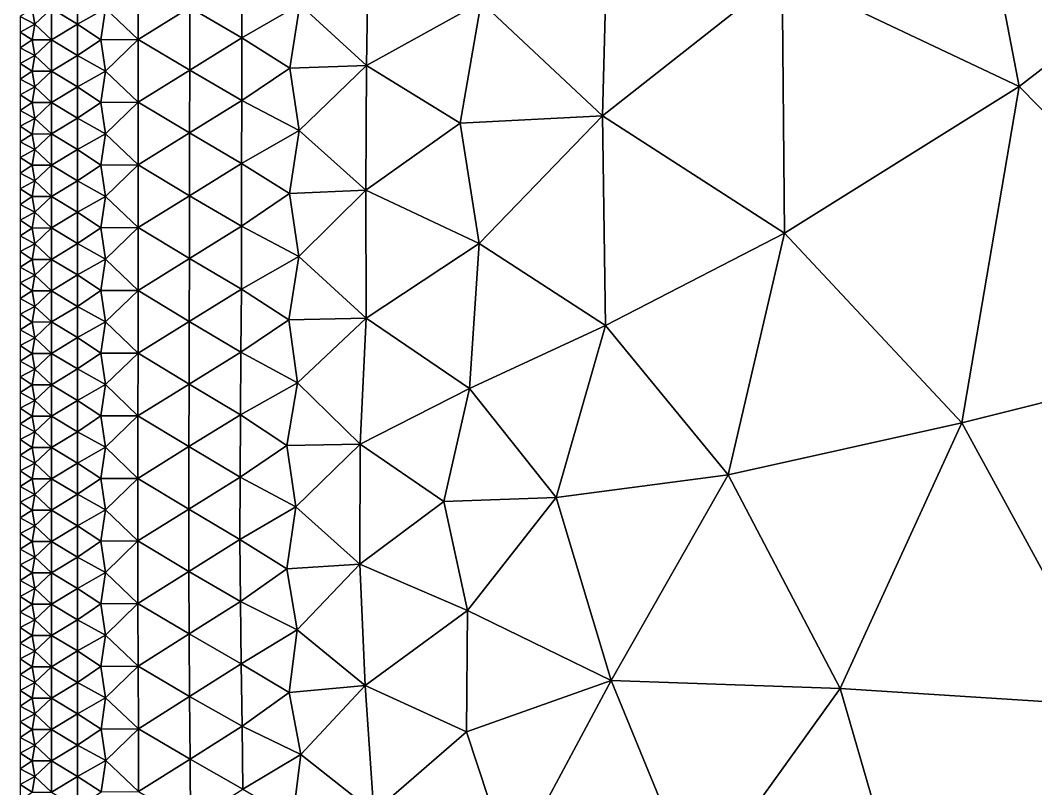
# Model space of a CAD drawing. Header units: metres. Extents: x 0 to 72, y -280 to 0.
# Drawn here: x 0.02 to 13, y -178.17 to -168.36 of the extents above; entities that cross this region are included whole.
import ezdxf

# ---------------------------------------------------------------- set-up
doc = ezdxf.new("R2010")
doc.units = ezdxf.units.M

msp = doc.modelspace()

# ---------------------------------------------------------------- linework, layer by layer
at = {"layer": 'layer', "color": 0}
for points in [[(12.7842, -169.205), (11.8828, -164.506), (9.75812, -167.771)], [(12.7842, -169.205), (17.14, -165.841), (11.8828, -164.506)], [(16.0337, -172.505), (17.14, -165.841), (12.7842, -169.205)], [(7.46127, -169.58), (7.5271, -166.981), (5.90866, -168.129)], [(7.46127, -169.58), (9.75812, -167.771), (7.5271, -166.981)], [(4.47121, -167.309), (3.59202, -168.159), (4.44628, -168.936)], [(4.47121, -167.309), (4.44628, -168.936), (5.90866, -168.129)], [(2.85336, -167.781), (2.18579, -168.196), (2.85198, -168.584)], [(2.85336, -167.781), (2.85198, -168.584), (3.59202, -168.159)], [(9.78601, -171.08), (9.75812, -167.771), (7.46127, -169.58)], [(9.78601, -171.08), (12.7842, -169.205), (9.75812, -167.771)], [(1.52767, -167.804), (1.11064, -168.207), (1.52747, -168.605)], [(1.52767, -167.804), (1.52747, -168.605), (2.18579, -168.196)], [(0.751054, -168.009), (0.418027, -168.21), (0.75103, -168.409)], [(0.751054, -168.009), (0.75103, -168.409), (1.11064, -168.207)], [(3.59202, -168.159), (2.85198, -168.584), (3.46411, -168.969)], [(3.59202, -168.159), (3.46411, -168.969), (4.44628, -168.936)], [(5.90866, -168.129), (4.44628, -168.936), (5.64075, -169.675)], [(5.90866, -168.129), (5.64075, -169.675), (7.46127, -169.58)], [(0.173541, -168.21), (0.02, -168.311), (0.204048, -168.411)], [(0.173541, -168.21), (0.204048, -168.411), (0.418027, -168.21)], [(0.418027, -168.21), (0.204048, -168.411), (0.418015, -168.61)], [(0.418027, -168.21), (0.418015, -168.61), (0.75103, -168.409)], [(1.11064, -168.207), (0.75103, -168.409), (1.05097, -168.608)], [(1.11064, -168.207), (1.05097, -168.608), (1.52747, -168.605)], [(2.18579, -168.196), (1.52747, -168.605), (2.18498, -168.997)], [(2.18579, -168.196), (2.18498, -168.997), (2.85198, -168.584)], [(0.02, -168.311), (0.02, -168.511), (0.204048, -168.411)], [(0.204048, -168.411), (0.02, -168.511), (0.173537, -168.611)], [(0.204048, -168.411), (0.173537, -168.611), (0.418015, -168.61)], [(0.75103, -168.409), (0.418015, -168.61), (0.750995, -168.81)], [(0.75103, -168.409), (0.750995, -168.81), (1.05097, -168.608)], [(0.02, -168.511), (0.02, -168.711), (0.173537, -168.611)], [(0.173537, -168.611), (0.02, -168.711), (0.204042, -168.811)], [(0.173537, -168.611), (0.204042, -168.811), (0.418015, -168.61)], [(0.418015, -168.61), (0.204042, -168.811), (0.418, -169.011)], [(0.418015, -168.61), (0.418, -169.011), (0.750995, -168.81)], [(1.05097, -168.608), (0.750995, -168.81), (1.1105, -169.008)], [(1.05097, -168.608), (1.1105, -169.008), (1.52747, -168.605)], [(1.52747, -168.605), (1.1105, -169.008), (1.52711, -169.406)], [(1.52747, -168.605), (1.52711, -169.406), (2.18498, -168.997)], [(2.85198, -168.584), (2.18498, -168.997), (2.84991, -169.386)], [(2.85198, -168.584), (2.84991, -169.386), (3.46411, -168.969)], [(0.02, -168.711), (0.02, -168.911), (0.204042, -168.811)], [(0.204042, -168.811), (0.02, -168.911), (0.173532, -169.011)], [(0.204042, -168.811), (0.173532, -169.011), (0.418, -169.011)], [(0.750995, -168.81), (0.418, -169.011), (0.750958, -169.21)], [(0.750995, -168.81), (0.750958, -169.21), (1.1105, -169.008)], [(0.02, -168.911), (0.02, -169.111), (0.173532, -169.011)], [(3.46411, -168.969), (3.58364, -169.766), (4.44628, -168.936)], [(4.44628, -168.936), (3.58364, -169.766), (4.43753, -170.53)], [(4.44628, -168.936), (4.43753, -170.53), (5.64075, -169.675)], [(0.173532, -169.011), (0.02, -169.111), (0.204036, -169.211)], [(0.173532, -169.011), (0.204036, -169.211), (0.418, -169.011)], [(0.418, -169.011), (0.204036, -169.211), (0.417984, -169.411)], [(0.418, -169.011), (0.417984, -169.411), (0.750958, -169.21)], [(1.1105, -169.008), (0.750958, -169.21), (1.05083, -169.409)], [(1.1105, -169.008), (1.05083, -169.409), (1.52711, -169.406)], [(2.18498, -168.997), (1.52711, -169.406), (2.18406, -169.799)], [(2.18498, -168.997), (2.18406, -169.799), (2.84991, -169.386)], [(3.46411, -168.969), (2.84991, -169.386), (3.58364, -169.766)], [(0.02, -169.111), (0.02, -169.311), (0.204036, -169.211)], [(0.204036, -169.211), (0.02, -169.311), (0.173527, -169.411)], [(0.204036, -169.211), (0.173527, -169.411), (0.417984, -169.411)], [(0.750958, -169.21), (0.417984, -169.411), (0.750916, -169.611)], [(0.750958, -169.21), (0.750916, -169.611), (1.05083, -169.409)], [(12.0521, -173.499), (12.7842, -169.205), (9.78601, -171.08)], [(16.0337, -172.505), (12.7842, -169.205), (12.0521, -173.499)], [(0.02, -169.311), (0.02, -169.512), (0.173527, -169.411)], [(0.173527, -169.411), (0.02, -169.512), (0.204029, -169.612)], [(0.173527, -169.411), (0.204029, -169.612), (0.417984, -169.411)], [(0.417984, -169.411), (0.204029, -169.612), (0.417969, -169.811)], [(0.417984, -169.411), (0.417969, -169.811), (0.750916, -169.611)], [(1.05083, -169.409), (0.750916, -169.611), (1.11032, -169.809)], [(1.05083, -169.409), (1.11032, -169.809), (1.52711, -169.406)], [(1.52711, -169.406), (1.11032, -169.809), (1.52672, -170.207)], [(1.52711, -169.406), (1.52672, -170.207), (2.18406, -169.799)], [(2.84991, -169.386), (2.18406, -169.799), (2.84845, -170.188)], [(2.84991, -169.386), (2.84845, -170.188), (3.58364, -169.766)], [(0.02, -169.512), (0.02, -169.712), (0.204029, -169.612)], [(5.64075, -169.675), (5.88302, -171.212), (7.46127, -169.58)], [(7.49825, -172.259), (7.46127, -169.58), (5.88302, -171.212)], [(7.49825, -172.259), (9.78601, -171.08), (7.46127, -169.58)], [(0.204029, -169.612), (0.02, -169.712), (0.173522, -169.812)], [(0.02, -169.712), (0.02, -169.912), (0.173522, -169.812)], [(0.204029, -169.612), (0.173522, -169.812), (0.417969, -169.811)], [(0.750916, -169.611), (0.417969, -169.811), (0.750878, -170.011)], [(0.750916, -169.611), (0.750878, -170.011), (1.11032, -169.809)], [(5.64075, -169.675), (4.43753, -170.53), (5.88302, -171.212)], [(0.173522, -169.812), (0.02, -169.912), (0.204023, -170.012)], [(0.173522, -169.812), (0.204023, -170.012), (0.417969, -169.811)], [(0.417969, -169.811), (0.204023, -170.012), (0.417952, -170.212)], [(0.417969, -169.811), (0.417952, -170.212), (0.750878, -170.011)], [(1.11032, -169.809), (0.750878, -170.011), (1.05068, -170.21)], [(1.11032, -169.809), (1.05068, -170.21), (1.52672, -170.207)], [(2.18406, -169.799), (1.52672, -170.207), (2.18325, -170.601)], [(2.18406, -169.799), (2.18325, -170.601), (2.84845, -170.188)], [(3.58364, -169.766), (2.84845, -170.188), (3.45934, -170.573)], [(3.58364, -169.766), (3.45934, -170.573), (4.43753, -170.53)], [(0.02, -169.912), (0.02, -170.112), (0.204023, -170.012)], [(0.204023, -170.012), (0.02, -170.112), (0.173517, -170.212)], [(0.02, -170.112), (0.02, -170.312), (0.173517, -170.212)], [(0.204023, -170.012), (0.173517, -170.212), (0.417952, -170.212)], [(0.750878, -170.011), (0.417952, -170.212), (0.750831, -170.411)], [(0.750878, -170.011), (0.750831, -170.411), (1.05068, -170.21)], [(0.173517, -170.212), (0.02, -170.312), (0.204015, -170.412)], [(0.173517, -170.212), (0.204015, -170.412), (0.417952, -170.212)], [(0.417952, -170.212), (0.204015, -170.412), (0.417933, -170.612)], [(0.417952, -170.212), (0.417933, -170.612), (0.750831, -170.411)], [(1.05068, -170.21), (0.750831, -170.411), (1.11013, -170.61)], [(1.05068, -170.21), (1.11013, -170.61), (1.52672, -170.207)], [(1.52672, -170.207), (1.11013, -170.61), (1.52626, -171.008)], [(1.52672, -170.207), (1.52626, -171.008), (2.18325, -170.601)], [(2.84845, -170.188), (2.18325, -170.601), (2.8472, -170.991)], [(2.84845, -170.188), (2.8472, -170.991), (3.45934, -170.573)], [(0.02, -170.312), (0.02, -170.512), (0.204015, -170.412)], [(0.204015, -170.412), (0.02, -170.512), (0.173511, -170.612)], [(0.02, -170.512), (0.02, -170.713), (0.173511, -170.612)], [(0.204015, -170.412), (0.173511, -170.612), (0.417933, -170.612)], [(0.750831, -170.411), (0.417933, -170.612), (0.750782, -170.812)], [(0.750831, -170.411), (0.750782, -170.812), (1.11013, -170.61)], [(0.173511, -170.612), (0.02, -170.713), (0.204007, -170.812)], [(0.173511, -170.612), (0.204007, -170.812), (0.417933, -170.612)], [(0.417933, -170.612), (0.204007, -170.812), (0.417909, -171.012)], [(0.417933, -170.612), (0.417909, -171.012), (0.750782, -170.812)], [(1.11013, -170.61), (0.750782, -170.812), (1.05049, -171.011)], [(1.11013, -170.61), (1.05049, -171.011), (1.52626, -171.008)], [(2.18325, -170.601), (1.52626, -171.008), (2.18213, -171.403)], [(2.18325, -170.601), (2.18213, -171.403), (2.8472, -170.991)], [(3.45934, -170.573), (2.8472, -170.991), (3.58038, -171.376)], [(3.45934, -170.573), (3.58038, -171.376), (4.43753, -170.53)], [(4.43753, -170.53), (3.58038, -171.376), (4.43952, -172.164)], [(4.43753, -170.53), (4.43952, -172.164), (5.88302, -171.212)], [(0.02, -170.713), (0.02, -170.913), (0.204007, -170.812)], [(0.204007, -170.812), (0.02, -170.913), (0.173503, -171.013)], [(0.204007, -170.812), (0.173503, -171.013), (0.417909, -171.012)], [(0.750782, -170.812), (0.417909, -171.012), (0.750713, -171.212)], [(0.750782, -170.812), (0.750713, -171.212), (1.05049, -171.011)], [(0.02, -170.913), (0.02, -171.113), (0.173503, -171.013)], [(0.173503, -171.013), (0.02, -171.113), (0.203995, -171.213)], [(0.173503, -171.013), (0.203995, -171.213), (0.417909, -171.012)], [(0.417909, -171.012), (0.203995, -171.213), (0.417878, -171.413)], [(0.417909, -171.012), (0.417878, -171.413), (0.750713, -171.212)], [(1.05049, -171.011), (0.750713, -171.212), (1.10984, -171.411)], [(1.05049, -171.011), (1.10984, -171.411), (1.52626, -171.008)], [(1.52626, -171.008), (1.10984, -171.411), (1.52553, -171.809)], [(1.52626, -171.008), (1.52553, -171.809), (2.18213, -171.403)], [(2.8472, -170.991), (2.18213, -171.403), (2.84495, -171.795)], [(2.8472, -170.991), (2.84495, -171.795), (3.58038, -171.376)], [(0.02, -171.113), (0.02, -171.313), (0.203995, -171.213)], [(9.06718, -174.164), (9.78601, -171.08), (7.49825, -172.259)], [(12.0521, -173.499), (9.78601, -171.08), (9.06718, -174.164)], [(0.203995, -171.213), (0.02, -171.313), (0.173493, -171.413)], [(0.203995, -171.213), (0.173493, -171.413), (0.417878, -171.413)], [(0.750713, -171.212), (0.417878, -171.413), (0.750632, -171.612)], [(0.750713, -171.212), (0.750632, -171.612), (1.10984, -171.411)], [(5.88302, -171.212), (4.43952, -172.164), (5.75974, -173.063)], [(5.88302, -171.212), (5.75974, -173.063), (7.49825, -172.259)], [(0.02, -171.313), (0.02, -171.513), (0.173493, -171.413)], [(0.173493, -171.413), (0.02, -171.513), (0.203981, -171.613)], [(0.173493, -171.413), (0.203981, -171.613), (0.417878, -171.413)], [(0.417878, -171.413), (0.203981, -171.613), (0.417839, -171.813)], [(0.417878, -171.413), (0.417839, -171.813), (0.750632, -171.612)], [(1.10984, -171.411), (0.750632, -171.612), (1.05019, -171.812)], [(1.10984, -171.411), (1.05019, -171.812), (1.52553, -171.809)], [(2.18213, -171.403), (1.52553, -171.809), (2.18006, -172.205)], [(2.18213, -171.403), (2.18006, -172.205), (2.84495, -171.795)], [(3.58038, -171.376), (2.84495, -171.795), (3.45388, -172.187)], [(3.58038, -171.376), (3.45388, -172.187), (4.43952, -172.164)], [(0.02, -171.513), (0.02, -171.713), (0.203981, -171.613)], [(0.203981, -171.613), (0.02, -171.713), (0.173481, -171.813)], [(0.203981, -171.613), (0.173481, -171.813), (0.417839, -171.813)], [(0.750632, -171.612), (0.417839, -171.813), (0.750523, -172.013)], [(0.750632, -171.612), (0.750523, -172.013), (1.05019, -171.812)], [(0.02, -171.713), (0.02, -171.914), (0.173481, -171.813)], [(1.05019, -171.812), (1.10939, -172.212), (1.52553, -171.809)], [(1.52553, -171.809), (1.10939, -172.212), (1.52443, -172.61)], [(1.52553, -171.809), (1.52443, -172.61), (2.18006, -172.205)], [(2.84495, -171.795), (2.18006, -172.205), (2.83963, -172.599)], [(2.84495, -171.795), (2.83963, -172.599), (3.45388, -172.187)], [(0.173481, -171.813), (0.02, -171.914), (0.203963, -172.013)], [(0.02, -171.914), (0.02, -172.114), (0.203963, -172.013)], [(0.173481, -171.813), (0.203963, -172.013), (0.417839, -171.813)], [(0.417839, -171.813), (0.203963, -172.013), (0.417794, -172.213)], [(0.417839, -171.813), (0.417794, -172.213), (0.750523, -172.013)], [(1.05019, -171.812), (0.750523, -172.013), (1.10939, -172.212)], [(0.203963, -172.013), (0.02, -172.114), (0.173466, -172.214)], [(0.203963, -172.013), (0.173466, -172.214), (0.417794, -172.213)], [(0.750523, -172.013), (0.417794, -172.213), (0.750409, -172.413)], [(0.750523, -172.013), (0.750409, -172.413), (1.10939, -172.212)], [(0.02, -172.114), (0.02, -172.314), (0.173466, -172.214)], [(3.45388, -172.187), (2.83963, -172.599), (3.56058, -172.988)], [(3.45388, -172.187), (3.56058, -172.988), (4.43952, -172.164)], [(4.43952, -172.164), (3.56058, -172.988), (4.36555, -173.774)], [(4.43952, -172.164), (4.36555, -173.774), (5.75974, -173.063)], [(0.173466, -172.214), (0.02, -172.314), (0.203944, -172.414)], [(0.02, -172.314), (0.02, -172.514), (0.203944, -172.414)], [(0.173466, -172.214), (0.203944, -172.414), (0.417794, -172.213)], [(0.417794, -172.213), (0.203944, -172.414), (0.417744, -172.614)], [(0.417794, -172.213), (0.417744, -172.614), (0.750409, -172.413)], [(1.10939, -172.212), (0.750409, -172.413), (1.04974, -172.613)], [(1.10939, -172.212), (1.04974, -172.613), (1.52443, -172.61)], [(2.18006, -172.205), (1.52443, -172.61), (2.17705, -173.006)], [(2.18006, -172.205), (2.17705, -173.006), (2.83963, -172.599)], [(6.86918, -174.453), (7.49825, -172.259), (5.75974, -173.063)], [(9.06718, -174.164), (7.49825, -172.259), (6.86918, -174.453)], [(0.203944, -172.414), (0.02, -172.514), (0.173451, -172.614)], [(0.203944, -172.414), (0.173451, -172.614), (0.417744, -172.614)], [(0.750409, -172.413), (0.417744, -172.614), (0.750277, -172.813)], [(0.750409, -172.413), (0.750277, -172.813), (1.04974, -172.613)], [(0.02, -172.514), (0.02, -172.714), (0.173451, -172.614)], [(14.0295, -177.121), (16.0337, -172.505), (12.0521, -173.499)], [(0.173451, -172.614), (0.02, -172.714), (0.203923, -172.814)], [(0.02, -172.714), (0.02, -172.914), (0.203923, -172.814)], [(0.173451, -172.614), (0.203923, -172.814), (0.417744, -172.614)], [(0.417744, -172.614), (0.203923, -172.814), (0.417696, -173.014)], [(0.417744, -172.614), (0.417696, -173.014), (0.750277, -172.813)], [(1.04974, -172.613), (0.750277, -172.813), (1.10883, -173.013)], [(1.04974, -172.613), (1.10883, -173.013), (1.52443, -172.61)], [(1.52443, -172.61), (1.10883, -173.013), (1.52325, -173.411)], [(1.52443, -172.61), (1.52325, -173.411), (2.17705, -173.006)], [(2.83963, -172.599), (2.17705, -173.006), (2.83285, -173.399)], [(2.83963, -172.599), (2.83285, -173.399), (3.56058, -172.988)], [(0.203923, -172.814), (0.02, -172.914), (0.173435, -173.014)], [(0.203923, -172.814), (0.173435, -173.014), (0.417696, -173.014)], [(0.750277, -172.813), (0.417696, -173.014), (0.750162, -173.214)], [(0.750277, -172.813), (0.750162, -173.214), (1.10883, -173.013)], [(0.02, -172.914), (0.02, -173.114), (0.173435, -173.014)], [(0.173435, -173.014), (0.02, -173.114), (0.203905, -173.214)], [(0.173435, -173.014), (0.203905, -173.214), (0.417696, -173.014)], [(0.417696, -173.014), (0.203905, -173.214), (0.417653, -173.414)], [(0.417696, -173.014), (0.417653, -173.414), (0.750162, -173.214)], [(1.10883, -173.013), (0.750162, -173.214), (1.04929, -173.413)], [(1.10883, -173.013), (1.04929, -173.413), (1.52325, -173.411)], [(2.17705, -173.006), (1.52325, -173.411), (2.17427, -173.805)], [(2.17705, -173.006), (2.17427, -173.805), (2.83285, -173.399)], [(3.56058, -172.988), (2.83285, -173.399), (3.42722, -173.79)], [(3.56058, -172.988), (3.42722, -173.79), (4.36555, -173.774)], [(5.75974, -173.063), (4.36555, -173.774), (5.43117, -174.505)], [(5.75974, -173.063), (5.43117, -174.505), (6.86918, -174.453)], [(0.02, -173.114), (0.02, -173.315), (0.203905, -173.214)], [(0.203905, -173.214), (0.02, -173.315), (0.173422, -173.415)], [(0.203905, -173.214), (0.173422, -173.415), (0.417653, -173.414)], [(0.750162, -173.214), (0.417653, -173.414), (0.750059, -173.614)], [(0.750162, -173.214), (0.750059, -173.614), (1.04929, -173.413)], [(0.02, -173.315), (0.02, -173.515), (0.173422, -173.415)], [(0.173422, -173.415), (0.02, -173.515), (0.20389, -173.615)], [(0.173422, -173.415), (0.20389, -173.615), (0.417653, -173.414)], [(0.417653, -173.414), (0.20389, -173.615), (0.417623, -173.815)], [(0.417653, -173.414), (0.417623, -173.815), (0.750059, -173.614)], [(1.04929, -173.413), (0.750059, -173.614), (1.10838, -173.813)], [(1.04929, -173.413), (1.10838, -173.813), (1.52325, -173.411)], [(1.52325, -173.411), (1.10838, -173.813), (1.52252, -174.21)], [(1.52325, -173.411), (1.52252, -174.21), (2.17427, -173.805)], [(2.83285, -173.399), (2.17427, -173.805), (2.82787, -174.196)], [(2.83285, -173.399), (2.82787, -174.196), (3.42722, -173.79)], [(0.02, -173.515), (0.02, -173.715), (0.20389, -173.615)], [(0.20389, -173.615), (0.02, -173.715), (0.173413, -173.815)], [(0.20389, -173.615), (0.173413, -173.815), (0.417623, -173.815)], [(0.750059, -173.614), (0.417623, -173.815), (0.750001, -174.014)], [(0.750059, -173.614), (0.750001, -174.014), (1.10838, -173.813)], [(10.4961, -176.896), (12.0521, -173.499), (9.06718, -174.164)], [(14.0295, -177.121), (12.0521, -173.499), (10.4961, -176.896)], [(0.02, -173.715), (0.02, -173.915), (0.173413, -173.815)], [(0.173413, -173.815), (0.02, -173.915), (0.203882, -174.015)], [(0.173413, -173.815), (0.203882, -174.015), (0.417623, -173.815)], [(0.417623, -173.815), (0.203882, -174.015), (0.417611, -174.215)], [(0.417623, -173.815), (0.417611, -174.215), (0.750001, -174.014)], [(1.10838, -173.813), (0.750001, -174.014), (1.04904, -174.213)], [(1.10838, -173.813), (1.04904, -174.213), (1.52252, -174.21)], [(2.17427, -173.805), (1.52252, -174.21), (2.17318, -174.603)], [(2.17427, -173.805), (2.17318, -174.603), (2.82787, -174.196)], [(3.42722, -173.79), (2.82787, -174.196), (3.54011, -174.573)], [(3.42722, -173.79), (3.54011, -174.573), (4.36555, -173.774)], [(4.36555, -173.774), (3.54011, -174.573), (4.35989, -175.308)], [(4.36555, -173.774), (4.35989, -175.308), (5.43117, -174.505)], [(0.02, -173.915), (0.02, -174.115), (0.203882, -174.015)], [(0.203882, -174.015), (0.02, -174.115), (0.17341, -174.215)], [(0.203882, -174.015), (0.17341, -174.215), (0.417611, -174.215)], [(0.750001, -174.014), (0.417611, -174.215), (0.749983, -174.414)], [(0.750001, -174.014), (0.749983, -174.414), (1.04904, -174.213)], [(0.02, -174.115), (0.02, -174.315), (0.17341, -174.215)], [(0.17341, -174.215), (0.02, -174.315), (0.203881, -174.415)], [(0.17341, -174.215), (0.203881, -174.415), (0.417611, -174.215)], [(0.417611, -174.215), (0.203881, -174.415), (0.417618, -174.615)], [(0.417611, -174.215), (0.417618, -174.615), (0.749983, -174.414)], [(1.04904, -174.213), (0.749983, -174.414), (1.10827, -174.613)], [(1.04904, -174.213), (1.10827, -174.613), (1.52252, -174.21)], [(1.52252, -174.21), (1.10827, -174.613), (1.52269, -175.01)], [(1.52252, -174.21), (1.52269, -175.01), (2.17318, -174.603)], [(2.82787, -174.196), (2.17318, -174.603), (2.82759, -174.989)], [(2.82787, -174.196), (2.82759, -174.989), (3.54011, -174.573)], [(7.57035, -176.791), (9.06718, -174.164), (6.86918, -174.453)], [(10.4961, -176.896), (9.06718, -174.164), (7.57035, -176.791)], [(0.02, -174.315), (0.02, -174.516), (0.203881, -174.415)], [(0.203881, -174.415), (0.02, -174.516), (0.173413, -174.616)], [(0.02, -174.516), (0.02, -174.716), (0.173413, -174.616)], [(0.203881, -174.415), (0.173413, -174.616), (0.417618, -174.615)], [(0.749983, -174.414), (0.417618, -174.615), (0.750021, -174.815)], [(0.749983, -174.414), (0.750021, -174.815), (1.10827, -174.613)], [(5.43117, -174.505), (4.35989, -175.308), (5.73715, -175.899)], [(5.43117, -174.505), (5.73715, -175.899), (6.86918, -174.453)], [(6.86918, -174.453), (5.73715, -175.899), (7.57035, -176.791)], [(0.173413, -174.616), (0.02, -174.716), (0.203889, -174.816)], [(0.173413, -174.616), (0.203889, -174.816), (0.417618, -174.615)], [(0.417618, -174.615), (0.203889, -174.816), (0.417647, -175.015)], [(0.417618, -174.615), (0.417647, -175.015), (0.750021, -174.815)], [(1.10827, -174.613), (0.750021, -174.815), (1.04915, -175.014)], [(1.10827, -174.613), (1.04915, -175.014), (1.52269, -175.01)], [(2.17318, -174.603), (1.52269, -175.01), (2.17459, -175.4)], [(2.17318, -174.603), (2.17459, -175.4), (2.82759, -174.989)], [(3.54011, -174.573), (2.82759, -174.989), (3.42514, -175.364)], [(3.54011, -174.573), (3.42514, -175.364), (4.35989, -175.308)], [(0.02, -174.716), (0.02, -174.916), (0.203889, -174.816)], [(0.203889, -174.816), (0.02, -174.916), (0.173423, -175.016)], [(0.02, -174.916), (0.02, -175.116), (0.173423, -175.016)], [(0.203889, -174.816), (0.173423, -175.016), (0.417647, -175.015)], [(0.750021, -174.815), (0.417647, -175.015), (0.750116, -175.215)], [(0.750021, -174.815), (0.750116, -175.215), (1.04915, -175.014)], [(0.173423, -175.016), (0.02, -175.116), (0.203906, -175.216)], [(0.173423, -175.016), (0.203906, -175.216), (0.417647, -175.015)], [(0.417647, -175.015), (0.203906, -175.216), (0.417697, -175.416)], [(0.417647, -175.015), (0.417697, -175.416), (0.750116, -175.215)], [(1.04915, -175.014), (0.750116, -175.215), (1.10864, -175.413)], [(1.04915, -175.014), (1.10864, -175.413), (1.52269, -175.01)], [(1.52269, -175.01), (1.10864, -175.413), (1.5239, -175.809)], [(1.52269, -175.01), (1.5239, -175.809), (2.17459, -175.4)], [(2.82759, -174.989), (2.17459, -175.4), (2.83253, -175.782)], [(2.82759, -174.989), (2.83253, -175.782), (3.42514, -175.364)], [(0.02, -175.116), (0.02, -175.316), (0.203906, -175.216)], [(0.203906, -175.216), (0.02, -175.316), (0.17344, -175.416)], [(0.203906, -175.216), (0.17344, -175.416), (0.417697, -175.416)], [(0.750116, -175.215), (0.417697, -175.416), (0.750256, -175.615)], [(0.750116, -175.215), (0.750256, -175.615), (1.10864, -175.413)], [(3.42514, -175.364), (3.55743, -176.143), (4.35989, -175.308)], [(4.35989, -175.308), (3.55743, -176.143), (4.4273, -176.857)], [(4.35989, -175.308), (4.4273, -176.857), (5.73715, -175.899)], [(0.02, -175.316), (0.02, -175.516), (0.17344, -175.416)], [(0.17344, -175.416), (0.02, -175.516), (0.203931, -175.616)], [(0.17344, -175.416), (0.203931, -175.616), (0.417697, -175.416)], [(0.417697, -175.416), (0.203931, -175.616), (0.417767, -175.816)], [(0.417697, -175.416), (0.417767, -175.816), (0.750256, -175.615)], [(1.10864, -175.413), (0.750256, -175.615), (1.04967, -175.814)], [(1.10864, -175.413), (1.04967, -175.814), (1.5239, -175.809)], [(2.17459, -175.4), (1.5239, -175.809), (2.17839, -176.197)], [(2.17459, -175.4), (2.17839, -176.197), (2.83253, -175.782)], [(3.42514, -175.364), (2.83253, -175.782), (3.55743, -176.143)], [(0.02, -175.516), (0.02, -175.717), (0.203931, -175.616)], [(0.203931, -175.616), (0.02, -175.717), (0.173462, -175.816)], [(0.203931, -175.616), (0.173462, -175.816), (0.417767, -175.816)], [(0.750256, -175.615), (0.417767, -175.816), (0.750454, -176.015)], [(0.750256, -175.615), (0.750454, -176.015), (1.04967, -175.814)], [(0.02, -175.717), (0.02, -175.917), (0.173462, -175.816)], [(0.173462, -175.816), (0.02, -175.917), (0.203963, -176.017)], [(0.173462, -175.816), (0.203963, -176.017), (0.417767, -175.816)], [(0.417767, -175.816), (0.203963, -176.017), (0.417851, -176.216)], [(0.417767, -175.816), (0.417851, -176.216), (0.750454, -176.015)], [(1.04967, -175.814), (0.750454, -176.015), (1.10945, -176.213)], [(1.04967, -175.814), (1.10945, -176.213), (1.5239, -175.809)], [(1.5239, -175.809), (1.10945, -176.213), (1.52596, -176.608)], [(1.5239, -175.809), (1.52596, -176.608), (2.17839, -176.197)], [(2.83253, -175.782), (2.17839, -176.197), (2.84158, -176.577)], [(2.83253, -175.782), (2.84158, -176.577), (3.55743, -176.143)], [(0.02, -175.917), (0.02, -176.117), (0.203963, -176.017)], [(5.73715, -175.899), (4.4273, -176.857), (5.72069, -177.446)], [(5.73715, -175.899), (5.72069, -177.446), (7.57035, -176.791)], [(0.203963, -176.017), (0.02, -176.117), (0.17349, -176.217)], [(0.203963, -176.017), (0.17349, -176.217), (0.417851, -176.216)], [(0.750454, -176.015), (0.417851, -176.216), (0.75067, -176.415)], [(0.750454, -176.015), (0.75067, -176.415), (1.10945, -176.213)], [(0.02, -176.117), (0.02, -176.317), (0.17349, -176.217)], [(0.17349, -176.217), (0.02, -176.317), (0.204001, -176.417)], [(0.17349, -176.217), (0.204001, -176.417), (0.417851, -176.216)], [(0.417851, -176.216), (0.204001, -176.417), (0.417947, -176.617)], [(0.417851, -176.216), (0.417947, -176.617), (0.75067, -176.415)], [(1.10945, -176.213), (0.75067, -176.415), (1.0505, -176.614)], [(1.10945, -176.213), (1.0505, -176.614), (1.52596, -176.608)], [(2.17839, -176.197), (1.52596, -176.608), (2.18396, -176.996)], [(2.17839, -176.197), (2.18396, -176.996), (2.84158, -176.577)], [(3.55743, -176.143), (2.84158, -176.577), (3.45647, -176.944)], [(3.55743, -176.143), (3.45647, -176.944), (4.4273, -176.857)], [(0.02, -176.317), (0.02, -176.517), (0.204001, -176.417)], [(0.204001, -176.417), (0.02, -176.517), (0.17352, -176.617)], [(0.204001, -176.417), (0.17352, -176.617), (0.417947, -176.617)], [(0.75067, -176.415), (0.417947, -176.617), (0.750931, -176.816)], [(0.75067, -176.415), (0.750931, -176.816), (1.0505, -176.614)], [(0.02, -176.517), (0.02, -176.717), (0.17352, -176.617)], [(1.0505, -176.614), (1.11055, -177.013), (1.52596, -176.608)], [(1.52596, -176.608), (1.11055, -177.013), (1.52845, -177.409)], [(1.52596, -176.608), (1.52845, -177.409), (2.18396, -176.996)], [(2.84158, -176.577), (2.18396, -176.996), (2.85405, -177.375)], [(2.84158, -176.577), (2.85405, -177.375), (3.45647, -176.944)], [(0.17352, -176.617), (0.02, -176.717), (0.204041, -176.817)], [(0.02, -176.717), (0.02, -176.918), (0.204041, -176.817)], [(0.17352, -176.617), (0.204041, -176.817), (0.417947, -176.617)], [(0.417947, -176.617), (0.204041, -176.817), (0.418048, -177.017)], [(0.417947, -176.617), (0.418048, -177.017), (0.750931, -176.816)], [(1.0505, -176.614), (0.750931, -176.816), (1.11055, -177.013)], [(0.204041, -176.817), (0.02, -176.918), (0.173552, -177.017)], [(0.204041, -176.817), (0.173552, -177.017), (0.418048, -177.017)], [(0.750931, -176.816), (0.418048, -177.017), (0.751178, -177.216)], [(0.750931, -176.816), (0.751178, -177.216), (1.11055, -177.013)], [(3.45647, -176.944), (3.6048, -177.735), (4.4273, -176.857)], [(4.4273, -176.857), (3.6048, -177.735), (4.53609, -178.473)], [(4.4273, -176.857), (4.53609, -178.473), (5.72069, -177.446)], [(5.72069, -177.446), (6.29531, -179.178), (7.57035, -176.791)], [(8.66306, -179.45), (7.57035, -176.791), (6.29531, -179.178)], [(8.66306, -179.45), (10.4961, -176.896), (7.57035, -176.791)], [(0.02, -176.918), (0.02, -177.118), (0.173552, -177.017)], [(2.18396, -176.996), (1.52845, -177.409), (2.19012, -177.797)], [(2.18396, -176.996), (2.19012, -177.797), (2.85405, -177.375)], [(3.45647, -176.944), (2.85405, -177.375), (3.6048, -177.735)], [(11.4899, -180.317), (10.4961, -176.896), (8.66306, -179.45)], [(11.4899, -180.317), (14.0295, -177.121), (10.4961, -176.896)], [(0.173552, -177.017), (0.02, -177.118), (0.204082, -177.217)], [(0.02, -177.118), (0.02, -177.318), (0.204082, -177.217)], [(0.173552, -177.017), (0.204082, -177.217), (0.418048, -177.017)], [(0.418048, -177.017), (0.204082, -177.217), (0.418149, -177.417)], [(0.418048, -177.017), (0.418149, -177.417), (0.751178, -177.216)], [(1.11055, -177.013), (0.751178, -177.216), (1.05147, -177.414)], [(1.11055, -177.013), (1.05147, -177.414), (1.52845, -177.409)], [(14.7791, -181.246), (14.0295, -177.121), (11.4899, -180.317)], [(0.204082, -177.217), (0.02, -177.318), (0.173584, -177.418)], [(0.204082, -177.217), (0.173584, -177.418), (0.418149, -177.417)], [(0.751178, -177.216), (0.418149, -177.417), (0.751444, -177.616)], [(0.751178, -177.216), (0.751444, -177.616), (1.05147, -177.414)], [(0.02, -177.318), (0.02, -177.518), (0.173584, -177.418)], [(2.85405, -177.375), (2.19012, -177.797), (2.86603, -178.178)], [(2.85405, -177.375), (2.86603, -178.178), (3.6048, -177.735)], [(0.173584, -177.418), (0.02, -177.518), (0.204122, -177.618)], [(0.02, -177.518), (0.02, -177.718), (0.204122, -177.618)], [(0.173584, -177.418), (0.204122, -177.618), (0.418149, -177.417)], [(0.418149, -177.417), (0.204122, -177.618), (0.418244, -177.818)], [(0.418149, -177.417), (0.418244, -177.818), (0.751444, -177.616)], [(1.05147, -177.414), (0.751444, -177.616), (1.1117, -177.814)], [(1.05147, -177.414), (1.1117, -177.814), (1.52845, -177.409)], [(1.52845, -177.409), (1.1117, -177.814), (1.53082, -178.21)], [(1.52845, -177.409), (1.53082, -178.21), (2.19012, -177.797)], [(5.72069, -177.446), (4.53609, -178.473), (6.29531, -179.178)], [(0.204122, -177.618), (0.02, -177.718), (0.173613, -177.818)], [(0.204122, -177.618), (0.173613, -177.818), (0.418244, -177.818)], [(0.751444, -177.616), (0.418244, -177.818), (0.751666, -178.017)], [(0.751444, -177.616), (0.751666, -178.017), (1.1117, -177.814)], [(0.02, -177.718), (0.02, -177.918), (0.173613, -177.818)], [(3.6048, -177.735), (2.86603, -178.178), (3.50101, -178.552)], [(3.6048, -177.735), (3.50101, -178.552), (4.53609, -178.473)], [(0.173613, -177.818), (0.02, -177.918), (0.204159, -178.018)], [(0.173613, -177.818), (0.204159, -178.018), (0.418244, -177.818)], [(0.418244, -177.818), (0.204159, -178.018), (0.418327, -178.218)], [(0.418244, -177.818), (0.418327, -178.218), (0.751666, -178.017)], [(1.1117, -177.814), (0.751666, -178.017), (1.05236, -178.215)], [(1.1117, -177.814), (1.05236, -178.215), (1.53082, -178.21)], [(2.19012, -177.797), (1.53082, -178.21), (2.19541, -178.6)], [(2.19012, -177.797), (2.19541, -178.6), (2.86603, -178.178)], [(0.02, -177.918), (0.02, -178.118), (0.204159, -178.018)], [(0.204159, -178.018), (0.02, -178.118), (0.173639, -178.218)], [(0.204159, -178.018), (0.173639, -178.218), (0.418327, -178.218)], [(0.751666, -178.017), (0.418327, -178.218), (0.751881, -178.417)], [(0.751666, -178.017), (0.751881, -178.417), (1.05236, -178.215)], [(0.02, -178.118), (0.02, -178.319), (0.173639, -178.218)]]:
    msp.add_3dface(points, dxfattribs=at)

doc.saveas('drawing.dxf')
